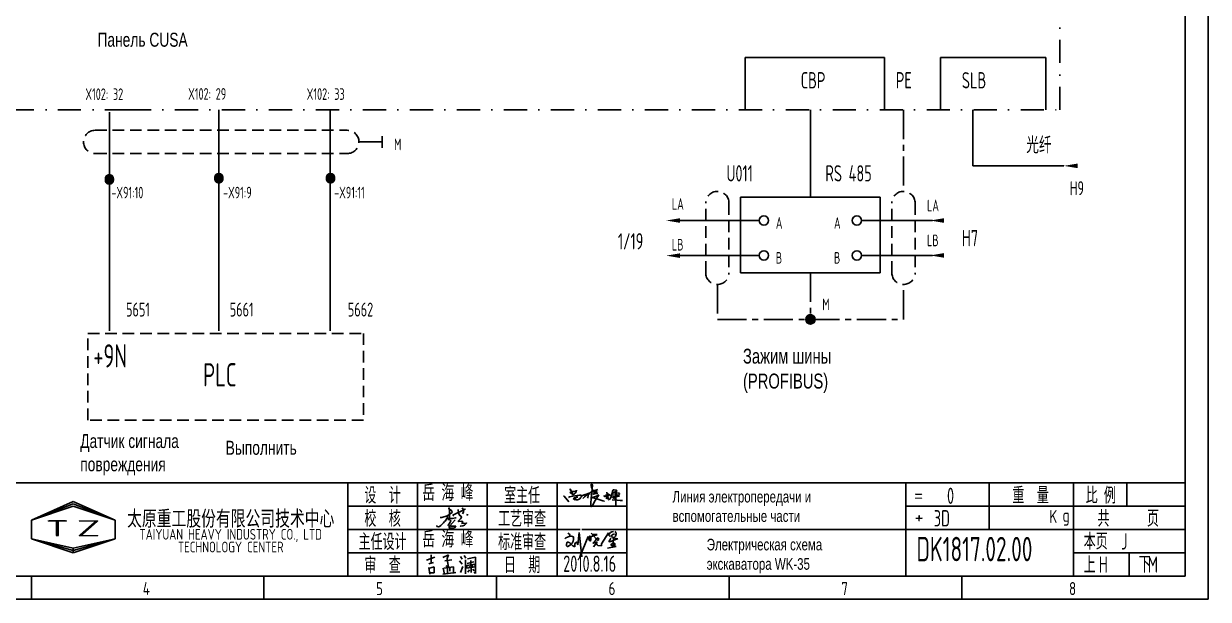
# Model space of a CAD drawing. Header units: millimetres. Extents: x 743 to 25007, y -5378 to 2245.
# Drawn here: x 4449.9 to 4704.5, y -1635.4 to -1511.7 of the extents above; entities that cross this region are included whole.
import ezdxf
from ezdxf.enums import TextEntityAlignment as Align

# ---------------------------------------------------------------- set-up
doc = ezdxf.new("R2010")
doc.units = ezdxf.units.MM
doc.header["$LTSCALE"] = 10
doc.header["$MEASUREMENT"] = 0
for name, pattern in [('CENTER2', [1, 0.625, -0.125, 0.125, -0.125]), ('DASHDOT', [1, 0.5, -0.25, 0, -0.25]), ('DASHED2', [0.375, 0.25, -0.125]), ('HIDDEN', [0.375, 0.25, -0.125])]:
    doc.linetypes.add(name, pattern=pattern)
for name, color, linetype in [('11', 3, 'Continuous'), ('CENTER', 5, 'CENTER2'), ('CONTINUOUS', 7, 'Continuous'), ('DASHED', 7, 'HIDDEN')]:
    doc.layers.add(name, color=color, linetype=linetype)
doc.styles.add('ROMAN', font='ROMANC.shx', dxfattribs={"width": 0.7, "height": 0.7})
doc.styles.get("Standard").update_dxf_attribs({"font": 'isocp', "width": 0.707, "bigfont": 'intecad.shx'})

# ---------------------------------------------------------------- blocks, each defined once
blk = doc.blocks.new('A$C5BE500A0')
for p, q in [((15.3, 41.2), (22.2, 26.1)), ((15.3, 40.1), (15.3, 41.2)), ((15.4, 37.7), (15.3, 40.1)), ((15.4, 32.4), (21, 34.6)), ((15.5, 31.8), (15.4, 32.4)), ((19.1, 30.1), (15.5, 31.8)), ((22.2, 26.1), (19.1, 30.1)), ((21, 34.6), (24.5, 35.1)), ((23.3, 27.9), (23.1, 27.8)), ((25.3, 29.5), (23.3, 27.9)), ((24.5, 35.1), (28.2, 35.6)), ((26.8, 30.7), (25.3, 29.5)), ((29.4, 34), (26.8, 30.7)), ((28.2, 35.6), (30.2, 36.8)), ((30.2, 38), (29.4, 34)), ((30.2, 36.8), (30.2, 38)), ((44.3, 25.4), (50.6, 27.7)), ((50.6, 27.7), (56.2, 29.3)), ((54.4, 27.2), (59.1, 30.4)), ((56.2, 29.3), (60.8, 29.6)), ((56.7, 31.7), (57.4, 29.6)), ((57.4, 29.6), (57.6, 25)), ((59.1, 30.4), (64.7, 33.7)), ((60.8, 29.6), (62.2, 29.2)), ((64.4, 48.9), (64.5, 51.6)), ((65.3, 44.3), (64.4, 48.9)), ((64.5, 51.6), (65.9, 52.2)), ((67.1, 48.5), (64.5, 17.9)), ((64.7, 33.7), (72, 37.3)), ((67.5, 39.5), (65.3, 44.3)), ((65.9, 52.2), (66.5, 51.5)), ((66.5, 51.5), (67.1, 48.5)), ((70.3, 36.3), (67.5, 39.5)), ((68.3, 28.6), (72.6, 29.4)), ((69.3, 29), (68.3, 28.6)), ((72, 30.5), (69.3, 29)), ((69.9, 34.1), (69.7, 33.3)), ((69.7, 33.3), (71.9, 33.6)), ((74.6, 36.5), (69.9, 34.1)), ((73.8, 32.8), (70.3, 36.3)), ((71.9, 33.6), (75.3, 34.2)), ((72, 37.3), (77.8, 39)), ((74.8, 31.8), (72, 30.5)), ((72.6, 29.4), (78.2, 30.4)), ((77.7, 30.8), (73.8, 32.8)), ((79.7, 39.2), (74.6, 36.5)), ((76.7, 32.6), (74.8, 31.8)), ((75.3, 34.2), (77, 34.5)), ((77.7, 33.5), (76.7, 32.6)), ((77, 34.5), (78, 34.1)), ((78, 34.1), (77.7, 33.5)), ((80.1, 30.5), (77.7, 30.8)), ((77.8, 39), (79.7, 39.2)), ((78.2, 30.4), (80.1, 30.5)), ((99, 31.4), (100.1, 32)), ((100.1, 32), (101.1, 31.6)), ((102.1, 27.7), (100.7, 21.1)), ((101.1, 31.6), (102.1, 30.6)), ((102.1, 30.6), (102.1, 27.7)), ((104.2, 28.7), (108.3, 26.3)), ((110.9, 22.6), (113.3, 30.9)), ((112.9, 30.9), (112.3, 30.9)), ((117.4, 32.7), (112.9, 30.9)), ((113.3, 30.9), (114.4, 35)), ((114.4, 35), (115.4, 38.4)), ((115.4, 38.4), (118.1, 38.8)), ((116.7, 30.8), (120.9, 31.8)), ((122.1, 34.8), (117.4, 32.7)), ((118.1, 38.8), (123.3, 38.3)), ((120.9, 31.8), (124.1, 32)), ((121.7, 31.5), (122.2, 1.9)), ((123, 28.1), (121.7, 31.5)), ((124.7, 36.8), (122.1, 34.8)), ((128.2, 25.5), (123, 28.1)), ((123.3, 38.3), (124.7, 36.8)), ((124.1, 32), (129.1, 31.3)), ((130.2, 28.3), (128.1, 26.7)), ((129.1, 31.3), (130.7, 30.3)), ((130.7, 30.3), (130.2, 28.3)), ((0, 24.1), (1.5, 23.9)), ((1.5, 23.9), (12.6, 10.8)), ((11.6, 21), (13.8, 22.8)), ((13.8, 22.8), (17.9, 23.5)), ((17.9, 23.5), (26, 24.9)), ((22.6, 18.1), (23.6, 19.3)), ((23.7, 17.3), (22.6, 18.1)), ((23.6, 19.3), (25.8, 19.9)), ((26.1, 16.2), (24.9, 15)), ((25.8, 19.9), (29.2, 20.8)), ((26, 24.9), (36.8, 26.1)), ((28.4, 20), (26.1, 16.2)), ((29.4, 15.2), (28.2, 15.7)), ((29.5, 22.1), (28.4, 20)), ((29.2, 20.8), (33, 21.4)), ((32.4, 15.1), (29.4, 15.2)), ((30.2, 22.7), (29.5, 22.1)), ((31.6, 22.6), (30.2, 22.7)), ((32.8, 22.1), (31.6, 22.6)), ((35, 16.2), (32.4, 15.1)), ((33, 21.4), (32.8, 22.1)), ((37.6, 17.7), (35, 16.2)), ((36.8, 26.1), (40.9, 26)), ((39.7, 20.3), (37.6, 17.7)), ((40.8, 21.6), (39.7, 20.3)), ((40.2, 22.8), (44.3, 25.4)), ((41.7, 24.4), (40.8, 21.6)), ((40.9, 26), (41.7, 24.4)), ((44.7, 18.7), (49.1, 22.6)), ((49.1, 22.6), (54.4, 27.2)), ((56.8, 20.6), (55.9, 19.6)), ((57.6, 25), (56.8, 20.6)), ((66.6, 21), (62.5, 20.6)), ((62.5, 20.6), (75.7, 18.4)), ((64.5, 17.9), (63.3, 8.5)), ((63.3, 8.5), (63.5, 0.1)), ((63.5, 0.1), (64.3, 0)), ((64.3, 0), (67.5, 2.5)), ((69.8, 21.4), (66.6, 21)), ((67.5, 2.5), (73.8, 13.7)), ((76.7, 24.1), (69.8, 21.4)), ((73.8, 13.7), (77.7, 20)), ((75.7, 18.4), (81.9, 16.6)), ((79.9, 25.4), (76.7, 24.1)), ((77.7, 20), (81.2, 25.6)), ((82.1, 26.9), (79.9, 25.4)), ((81.2, 25.6), (82.1, 26.9)), ((81.9, 16.6), (87.3, 14.8)), ((87.3, 14.8), (91.3, 12.9)), ((91.3, 12.9), (94.8, 12.6)), ((94.5, 25.2), (94.9, 23.9)), ((94.8, 12.6), (95.8, 12.8)), ((94.9, 23.9), (95.3, 23)), ((95.3, 23), (95.8, 22.8)), ((95.8, 22.8), (97, 23.3)), ((97, 23.3), (97.8, 25.3)), ((98.5, 23.8), (97.4, 25.9)), ((97.8, 25.3), (100.8, 27)), ((101.1, 23.3), (98.5, 23.8)), ((100.7, 21.1), (99.2, 17.4)), ((99.2, 17.4), (101.9, 20.9)), ((100.8, 27), (103.5, 26.5)), ((103.3, 23.7), (101.1, 23.3)), ((101.9, 20.9), (103.1, 21.8)), ((103.1, 21.8), (103.7, 20.1)), ((104.7, 23.9), (103.3, 23.7)), ((103.5, 26.5), (104.5, 25.2)), ((103.7, 20.1), (103.9, 18.5)), ((103.9, 18.5), (105, 16.1)), ((104.5, 25.2), (104.7, 23.9)), ((105, 16.1), (106.4, 15.7)), ((106.4, 15.7), (107.7, 17.3)), ((107.7, 17.3), (110.9, 22.6)), ((108.3, 26.3), (115.7, 20.2)), ((111.7, 21.6), (125.7, 23.5)), ((115.4, 22.1), (111.7, 21.6)), ((112.9, 26.9), (127.4, 26.5)), ((124.7, 26.6), (112.9, 26.9)), ((113.4, 15.2), (124.8, 14.7)), ((122.5, 23.3), (115.4, 22.1)), ((115.7, 20.2), (118.5, 18.9)), ((118.5, 18.9), (120.8, 19.6)), ((120.8, 19.6), (121.1, 20.7)), ((126.4, 24.6), (122.5, 23.3)), ((128.1, 26.7), (124.7, 26.6)), ((124.8, 14.7), (132, 14.1)), ((125.7, 23.5), (130.1, 23.8)), ((127.4, 26.5), (126.4, 24.6)), ((130.5, 24.3), (128.2, 25.5)), ((130.1, 23.8), (130.5, 24.3)), ((132, 14.1), (137.3, 13.6))]:
    blk.add_line(p, q)
blk = doc.blocks.new('*X45')
at = {"color": 0}
for p, q in [((364, 60.08), (366, 60.08)), ((364, 60.05), (366, 60.05)), ((364, 60.03), (366, 60.03)), ((364, 60), (366, 60)), ((364, 59.98), (366, 59.98)), ((364, 59.95), (366, 59.95)), ((364, 59.92), (366, 59.92)), ((364.01, 60.15), (365.99, 60.15)), ((364.01, 60.12), (365.99, 60.12)), ((364.01, 60.1), (365.99, 60.1)), ((364.01, 59.9), (365.99, 59.9)), ((364.01, 59.88), (365.99, 59.88)), ((364.01, 59.85), (365.99, 59.85)), ((364.02, 60.2), (365.98, 60.2)), ((364.02, 60.17), (365.98, 60.17)), ((364.02, 59.83), (365.98, 59.83)), ((364.02, 59.8), (365.98, 59.8)), ((364.03, 60.25), (365.97, 60.25)), ((364.03, 60.23), (365.97, 60.23)), ((364.03, 59.78), (365.97, 59.78)), ((364.03, 59.75), (365.97, 59.75)), ((364.04, 60.28), (365.96, 60.28)), ((364.04, 59.73), (365.96, 59.73)), ((364.05, 60.33), (365.95, 60.33)), ((364.05, 60.3), (365.95, 60.3)), ((364.05, 59.7), (365.95, 59.7)), ((364.05, 59.67), (365.95, 59.67)), ((364.06, 60.35), (365.94, 60.35)), ((364.06, 59.65), (365.94, 59.65)), ((364.07, 60.38), (365.93, 60.38)), ((364.07, 59.62), (365.93, 59.62)), ((364.08, 60.4), (365.92, 60.4)), ((364.08, 59.6), (365.92, 59.6)), ((364.09, 60.42), (365.91, 60.42)), ((364.09, 59.58), (365.91, 59.58)), ((364.11, 60.45), (365.89, 60.45)), ((364.11, 59.55), (365.89, 59.55)), ((364.12, 60.48), (365.88, 60.48)), ((364.12, 59.53), (365.88, 59.53)), ((364.13, 60.5), (365.87, 60.5)), ((364.13, 59.5), (365.87, 59.5)), ((364.15, 60.53), (365.85, 60.53)), ((364.15, 59.48), (365.85, 59.48)), ((364.16, 60.55), (365.84, 60.55)), ((364.16, 59.45), (365.84, 59.45)), ((364.18, 60.58), (365.82, 60.58)), ((364.18, 59.42), (365.82, 59.42)), ((364.2, 60.6), (365.8, 60.6)), ((364.2, 59.4), (365.8, 59.4)), ((364.22, 60.62), (365.78, 60.62)), ((364.22, 59.38), (365.78, 59.38)), ((364.24, 60.65), (365.76, 60.65)), ((364.24, 59.35), (365.76, 59.35)), ((364.26, 60.67), (365.74, 60.67)), ((364.26, 59.33), (365.74, 59.33)), ((364.29, 60.7), (365.71, 60.7)), ((364.29, 59.3), (365.71, 59.3)), ((364.31, 60.73), (365.69, 60.73)), ((364.31, 59.28), (365.69, 59.28)), ((364.34, 60.75), (365.66, 60.75)), ((364.34, 59.25), (365.66, 59.25)), ((364.37, 60.78), (365.63, 60.78)), ((364.37, 59.23), (365.63, 59.23)), ((364.4, 60.8), (365.6, 60.8)), ((364.4, 59.2), (365.6, 59.2)), ((364.43, 60.83), (365.57, 60.83)), ((364.43, 59.17), (365.57, 59.17)), ((364.47, 60.85), (365.53, 60.85)), ((364.47, 59.15), (365.53, 59.15)), ((364.52, 60.88), (365.48, 60.88)), ((364.52, 59.12), (365.48, 59.12)), ((364.56, 60.9), (365.44, 60.9)), ((364.56, 59.1), (365.44, 59.1)), ((364.62, 60.92), (365.38, 60.92)), ((364.62, 59.08), (365.38, 59.08)), ((364.69, 60.95), (365.31, 60.95)), ((364.69, 59.05), (365.31, 59.05)), ((364.78, 60.98), (365.22, 60.98)), ((364.78, 59.03), (365.22, 59.03))]:
    blk.add_line(p, q, dxfattribs=at)
blk = doc.blocks.new('ARROW2')
blk.add_line((5, 0), (0, 0))
at = {"color": 3}
blk.add_solid([(4.99, 0.51), (4.99, -0.49), (7.99, 0.01)], dxfattribs=at)
blk = doc.blocks.new('*X55')
at = {"color": 0}
for p, q in [((276.5, 230.07), (278.5, 230.07)), ((276.5, 230.05), (278.5, 230.05)), ((276.5, 230.03), (278.5, 230.03)), ((276.5, 230), (278.5, 230)), ((276.5, 229.97), (278.5, 229.97)), ((276.5, 229.95), (278.5, 229.95)), ((276.5, 229.93), (278.5, 229.93)), ((276.51, 230.15), (278.49, 230.15)), ((276.51, 230.12), (278.49, 230.12)), ((276.51, 230.1), (278.49, 230.1)), ((276.51, 229.9), (278.49, 229.9)), ((276.51, 229.88), (278.49, 229.88)), ((276.51, 229.85), (278.49, 229.85)), ((276.52, 230.2), (278.48, 230.2)), ((276.52, 230.18), (278.48, 230.18)), ((276.52, 229.82), (278.48, 229.82)), ((276.52, 229.8), (278.48, 229.8)), ((276.53, 230.25), (278.47, 230.25)), ((276.53, 230.22), (278.47, 230.22)), ((276.53, 229.78), (278.47, 229.78)), ((276.53, 229.75), (278.47, 229.75)), ((276.54, 230.28), (278.46, 230.28)), ((276.54, 229.72), (278.46, 229.72)), ((276.55, 230.32), (278.45, 230.32)), ((276.55, 230.3), (278.45, 230.3)), ((276.55, 229.7), (278.45, 229.7)), ((276.55, 229.68), (278.45, 229.68)), ((276.56, 230.35), (278.44, 230.35)), ((276.56, 229.65), (278.44, 229.65)), ((276.57, 230.38), (278.43, 230.38)), ((276.57, 229.62), (278.43, 229.62)), ((276.58, 230.4), (278.42, 230.4)), ((276.58, 229.6), (278.42, 229.6)), ((276.59, 230.43), (278.41, 230.43)), ((276.59, 229.57), (278.41, 229.57)), ((276.61, 230.45), (278.39, 230.45)), ((276.61, 229.55), (278.39, 229.55)), ((276.62, 230.47), (278.38, 230.47)), ((276.62, 229.53), (278.38, 229.53)), ((276.63, 230.5), (278.37, 230.5)), ((276.63, 229.5), (278.37, 229.5)), ((276.65, 230.53), (278.35, 230.53)), ((276.65, 229.47), (278.35, 229.47)), ((276.66, 230.55), (278.34, 230.55)), ((276.66, 229.45), (278.34, 229.45)), ((276.68, 230.57), (278.32, 230.57)), ((276.68, 229.43), (278.32, 229.43)), ((276.7, 230.6), (278.3, 230.6)), ((276.7, 229.4), (278.3, 229.4)), ((276.72, 230.62), (278.28, 230.62)), ((276.72, 229.38), (278.28, 229.38)), ((276.74, 230.65), (278.26, 230.65)), ((276.74, 229.35), (278.26, 229.35)), ((276.76, 230.68), (278.24, 230.68)), ((276.76, 229.32), (278.24, 229.32)), ((276.79, 230.7), (278.21, 230.7)), ((276.79, 229.3), (278.21, 229.3)), ((276.81, 230.72), (278.19, 230.72)), ((276.81, 229.28), (278.19, 229.28)), ((276.84, 230.75), (278.16, 230.75)), ((276.84, 229.25), (278.16, 229.25)), ((276.87, 230.78), (278.13, 230.78)), ((276.87, 229.22), (278.13, 229.22)), ((276.9, 230.8), (278.1, 230.8)), ((276.9, 229.2), (278.1, 229.2)), ((276.93, 230.82), (278.07, 230.82)), ((276.97, 230.85), (278.03, 230.85)), ((277.02, 230.88), (277.98, 230.88)), ((277.06, 230.9), (277.94, 230.9)), ((277.12, 230.93), (277.88, 230.93)), ((277.19, 230.95), (277.81, 230.95)), ((277.28, 230.97), (277.72, 230.97)), ((276.93, 229.18), (278.07, 229.18)), ((276.97, 229.15), (278.03, 229.15)), ((277.02, 229.12), (277.98, 229.12)), ((277.06, 229.1), (277.94, 229.1)), ((277.12, 229.07), (277.88, 229.07)), ((277.19, 229.05), (277.81, 229.05)), ((277.28, 229.03), (277.72, 229.03))]:
    blk.add_line(p, q, dxfattribs=at)
blk = doc.blocks.new('*X54')
at = {"color": 0}
for p, q in [((276.5, 230.07), (278.5, 230.07)), ((276.5, 230.05), (278.5, 230.05)), ((276.5, 230.03), (278.5, 230.03)), ((276.5, 230), (278.5, 230)), ((276.5, 229.97), (278.5, 229.97)), ((276.5, 229.95), (278.5, 229.95)), ((276.5, 229.93), (278.5, 229.93)), ((276.51, 230.15), (278.49, 230.15)), ((276.51, 230.12), (278.49, 230.12)), ((276.51, 230.1), (278.49, 230.1)), ((276.51, 229.9), (278.49, 229.9)), ((276.51, 229.88), (278.49, 229.88)), ((276.51, 229.85), (278.49, 229.85)), ((276.52, 230.2), (278.48, 230.2)), ((276.52, 230.18), (278.48, 230.18)), ((276.52, 229.82), (278.48, 229.82)), ((276.52, 229.8), (278.48, 229.8)), ((276.53, 230.25), (278.47, 230.25)), ((276.53, 230.22), (278.47, 230.22)), ((276.53, 229.78), (278.47, 229.78)), ((276.53, 229.75), (278.47, 229.75)), ((276.54, 230.28), (278.46, 230.28)), ((276.54, 229.72), (278.46, 229.72)), ((276.55, 230.32), (278.45, 230.32)), ((276.55, 230.3), (278.45, 230.3)), ((276.55, 229.7), (278.45, 229.7)), ((276.55, 229.68), (278.45, 229.68)), ((276.56, 230.35), (278.44, 230.35)), ((276.56, 229.65), (278.44, 229.65)), ((276.57, 230.38), (278.43, 230.38)), ((276.57, 229.62), (278.43, 229.62)), ((276.58, 230.4), (278.42, 230.4)), ((276.58, 229.6), (278.42, 229.6)), ((276.59, 230.43), (278.41, 230.43)), ((276.59, 229.57), (278.41, 229.57)), ((276.61, 230.45), (278.39, 230.45)), ((276.61, 229.55), (278.39, 229.55)), ((276.62, 230.47), (278.38, 230.47)), ((276.62, 229.53), (278.38, 229.53)), ((276.63, 230.5), (278.37, 230.5)), ((276.63, 229.5), (278.37, 229.5)), ((276.65, 230.53), (278.35, 230.53)), ((276.65, 229.47), (278.35, 229.47)), ((276.66, 230.55), (278.34, 230.55)), ((276.66, 229.45), (278.34, 229.45)), ((276.68, 230.57), (278.32, 230.57)), ((276.68, 229.43), (278.32, 229.43)), ((276.7, 230.6), (278.3, 230.6)), ((276.7, 229.4), (278.3, 229.4)), ((276.72, 230.62), (278.28, 230.62)), ((276.72, 229.38), (278.28, 229.38)), ((276.74, 230.65), (278.26, 230.65)), ((276.74, 229.35), (278.26, 229.35)), ((276.76, 230.68), (278.24, 230.68)), ((276.76, 229.32), (278.24, 229.32)), ((276.79, 230.7), (278.21, 230.7)), ((276.79, 229.3), (278.21, 229.3)), ((276.81, 230.72), (278.19, 230.72)), ((276.81, 229.28), (278.19, 229.28)), ((276.84, 230.75), (278.16, 230.75)), ((276.84, 229.25), (278.16, 229.25)), ((276.87, 230.78), (278.13, 230.78)), ((276.87, 229.22), (278.13, 229.22)), ((276.9, 230.8), (278.1, 230.8)), ((276.9, 229.2), (278.1, 229.2)), ((276.93, 230.82), (278.07, 230.82)), ((276.97, 230.85), (278.03, 230.85)), ((277.02, 230.88), (277.98, 230.88)), ((277.06, 230.9), (277.94, 230.9)), ((277.12, 230.93), (277.88, 230.93)), ((277.19, 230.95), (277.81, 230.95)), ((277.28, 230.97), (277.72, 230.97)), ((276.93, 229.18), (278.07, 229.18)), ((276.97, 229.15), (278.03, 229.15)), ((277.02, 229.12), (277.98, 229.12)), ((277.06, 229.1), (277.94, 229.1)), ((277.12, 229.07), (277.88, 229.07)), ((277.19, 229.05), (277.81, 229.05)), ((277.28, 229.03), (277.72, 229.03))]:
    blk.add_line(p, q, dxfattribs=at)
blk = doc.blocks.new('lf')
for points in [[(421.5, 320.1), (421.3, 317.6), (420, 315.1), (418.6, 312.6), (416.7, 310.5), (414.9, 308.5), (411.9, 305.6), (410.1, 304.1), (408, 302.6), (406.1, 302), (403.6, 302.6), (403.6, 303.5), (403.9, 303.5)], [(409.4, 317.6), (411.9, 317.6), (420.7, 320.5), (429.4, 326.1), (429, 328.4), (426.7, 330.1), (424.2, 331.3), (423.4, 332.6), (424.4, 333.4), (425, 330.7), (425, 327.4), (425, 324.7), (424.8, 321.8), (424.8, 320.3), (424.8, 318.7), (425, 314.7), (425, 313), (424.8, 313)], [(432.1, 320.3), (430.6, 321.6), (450.9, 331.7), (450.9, 332.2)], [(439.5, 330.9), (440, 324.5), (442, 320.7)], [(441.8, 320.7), (443.7, 320.1), (444.9, 317.6), (443.1, 315.5), (439.7, 311.8), (439.8, 310.6), (445.4, 311.2), (447, 310.3), (445.6, 307.4), (453.6, 308), (450.3, 304.7), (447, 303.3), (443.7, 303.1), (442.9, 303.7)], [(446.2, 333.8), (448.1, 330.5), (448.1, 326.7), (446.6, 323.8)], [(453.4, 322.4), (454.9, 322.2), (455.7, 321.8), (456.1, 321.6), (456.3, 321.4)], [(421.3, 316.2), (424.8, 315.9), (427.1, 316), (429.8, 316), (434.8, 316.8), (436, 316.8)], [(421.9, 314.1), (423.8, 314.1), (425.4, 313.7), (426, 313), (426.9, 312), (427.1, 312), (426.5, 310.5), (426.1, 309.5), (424.2, 306.6), (423.1, 305.4), (422.1, 304.5), (423.2, 303.3), (427.3, 303.1), (429.8, 303.1), (432.3, 302.9), (435.4, 302.7), (433.1, 299.9), (424.6, 299.5), (424, 300.4), (425.6, 303.3), (434.3, 313.5)]]:
    blk.add_lwpolyline(points)

msp = doc.modelspace()

# ---------------------------------------------------------------- linework, layer by layer
at = {"linetype": 'DASHDOT'}
for p, q in [((4672.59, -1530.27), (4672.59, -1490.2)), ((4472.29, -1530.27), (4352.05, -1530.27)), ((4472.29, -1530.27), (4672.59, -1530.27))]:
    msp.add_line(p, q, dxfattribs=at)
at = {"color": 7}
for p, q in [((4653.9, -1530.27), (4653.9, -1542.28)), ((4653.9, -1542.28), (4673.47, -1542.28))]:
    msp.add_line(p, q, dxfattribs=at)
for p, q in [((4593.99, -1561.52), (4592.8, -1561.52)), ((4579.52, -1620.42), (4639.52, -1620.42)), ((4536.44, -1627.02), (4538.25, -1626.37)), ((4537.45, -1625.84), (4537.45, -1627.65)), ((4539.99, -1626.41), (4541.16, -1625.9)), ((4539.99, -1626.41), (4539.99, -1626.41)), ((4540.38, -1627.19), (4541.94, -1626.93)), ((4541.16, -1625.9), (4540.9, -1626.67)), ((4540.9, -1626.67), (4540.9, -1626.93)), ((4540.9, -1626.93), (4541.16, -1628.48)), ((4543.58, -1627.13), (4544.12, -1627.85)), ((4543.76, -1626.19), (4544.12, -1626.82)), ((4544.58, -1625.98), (4544.94, -1626.61)), ((4544.82, -1626.91), (4544.82, -1629.92)), ((4545.27, -1626.76), (4546.97, -1626.4)), ((4545.97, -1627.07), (4546.06, -1629.67)), ((4546.97, -1626.4), (4547, -1626.4)), ((4547, -1626.4), (4547, -1629.85)), ((4536.95, -1627.79), (4537.99, -1627.53)), ((4536.95, -1628.57), (4537.21, -1629.99)), ((4537.08, -1628.7), (4538.12, -1628.44)), ((4538.12, -1629.73), (4537.08, -1629.73)), ((4537.21, -1627.53), (4537.21, -1627.53)), ((4538.12, -1628.44), (4538.12, -1629.73)), ((4540, -1630.04), (4542.77, -1629.68)), ((4540.06, -1628.7), (4540.32, -1629.99)), ((4540.19, -1628.7), (4542.27, -1628.44)), ((4541.16, -1628.48), (4540.64, -1628.23)), ((4540.97, -1628.7), (4540.97, -1629.73)), ((4541.49, -1628.57), (4541.49, -1629.34)), ((4542.27, -1628.44), (4542.27, -1629.86)), ((4543.76, -1629.67), (4544.27, -1628.34)), ((4545.12, -1628.07), (4545.15, -1628.76)), ((4546.82, -1627.85), (4545.15, -1628.19)), ((4545.15, -1628.76), (4546.94, -1628.46)), ((4545.18, -1627.7), (4546.61, -1627.4)), ((4545.71, -1629.11), (4545.37, -1629.62)), ((4545.58, -1628.37), (4545.76, -1628.52)), ((4546.4, -1628.19), (4546.22, -1628.52)), ((4546.39, -1628.94), (4546.73, -1629.28)), ((4547, -1629.85), (4546.73, -1629.55)), ((4546.94, -1628.46), (4546.82, -1627.85))]:
    msp.add_line(p, q)
at = {"linetype": 'DASHED2'}
msp.add_lwpolyline([(4463.64, -1578.27), (4522.89, -1578.27), (4522.89, -1596.9), (4463.64, -1596.9)], close=True, dxfattribs=at)
at = {"color": 3}
for points in [[(4676.47, -1542.78), (4676.47, -1541.78), (4673.47, -1542.28)], [(4647.74, -1554.53), (4647.74, -1553.53), (4644.74, -1554.03)], [(4647.74, -1562.03), (4647.74, -1561.03), (4644.74, -1561.53)]]:
    msp.add_solid(points, dxfattribs=at)
at = {"layer": 'CENTER'}
for p, q in [((4638.99, -1530.27), (4638.99, -1547.77)), ((4618.99, -1565.27), (4618.99, -1575.27)), ((4598.99, -1567.77), (4598.99, -1575.27)), ((4638.99, -1575.27), (4638.99, -1567.77)), ((4598.99, -1575.27), (4638.99, -1575.27))]:
    msp.add_line(p, q, dxfattribs=at)
at = {"layer": 'CONTINUOUS', "color": 3}
for p, q in [((4704.52, -1635.42), (4704.52, -1338.42)), ((4284.52, -1635.42), (4704.52, -1635.42))]:
    msp.add_line(p, q, dxfattribs=at)
at = {"layer": 'CONTINUOUS'}
for p, q in [((4699.52, -1630.42), (4699.52, -1358.42)), ((4604.94, -1519.02), (4604.94, -1530.27)), ((4634.94, -1519.02), (4604.94, -1519.02)), ((4634.94, -1530.27), (4634.94, -1519.02)), ((4646.96, -1519.02), (4646.96, -1530.27)), ((4669.58, -1519.02), (4646.96, -1519.02)), ((4669.58, -1530.27), (4669.58, -1519.02)), ((4618.99, -1549.02), (4618.99, -1530.27)), ((4521.94, -1537.14), (4526.94, -1537.14)), ((4526.94, -1538.39), (4526.94, -1535.89)), ((4526.94, -1537.14), (4526.94, -1538.39)), ((4603.99, -1549.02), (4603.99, -1565.27)), ((4603.99, -1549.02), (4633.99, -1549.02)), ((4633.99, -1565.27), (4633.99, -1549.02)), ((4607.99, -1554.02), (4595.98, -1554.02)), ((4629.99, -1554.02), (4645.24, -1554.02)), ((4607.99, -1561.52), (4593.99, -1561.52)), ((4629.99, -1561.52), (4645.24, -1561.52)), ((4603.99, -1565.27), (4633.99, -1565.27)), ((4687.02, -1610.42), (4687.02, -1615.42)), ((4566.44, -1622.19), (4566.8, -1622.04)), ((4566.44, -1622.19), (4566.8, -1622.04)), ((4566.44, -1622.19), (4566.8, -1622.04)), ((4566.44, -1622.19), (4566.8, -1622.04)), ((4566.8, -1622.04), (4567.15, -1621.94)), ((4566.8, -1622.04), (4567.15, -1621.94)), ((4566.8, -1622.04), (4567.15, -1621.94)), ((4566.8, -1622.04), (4567.15, -1621.94)), ((4566.85, -1621.23), (4567.2, -1621.43)), ((4566.85, -1621.23), (4567.2, -1621.43)), ((4566.85, -1621.23), (4567.2, -1621.43)), ((4566.85, -1621.23), (4567.2, -1621.43)), ((4567.15, -1621.94), (4567.66, -1621.89)), ((4567.15, -1621.94), (4567.66, -1621.89)), ((4567.15, -1621.94), (4567.66, -1621.89)), ((4567.15, -1621.94), (4567.66, -1621.89)), ((4567.2, -1621.43), (4567.26, -1621.58)), ((4567.2, -1621.43), (4567.26, -1621.58)), ((4567.2, -1621.43), (4567.26, -1621.58)), ((4567.2, -1621.43), (4567.26, -1621.58)), ((4567.26, -1621.58), (4567.26, -1621.89)), ((4567.26, -1621.58), (4567.26, -1621.89)), ((4567.26, -1621.58), (4567.26, -1621.89)), ((4567.26, -1621.58), (4567.26, -1621.89)), ((4567.66, -1621.89), (4568.07, -1621.99)), ((4567.66, -1621.89), (4568.07, -1621.99)), ((4567.66, -1621.89), (4568.07, -1621.99)), ((4567.66, -1621.89), (4568.07, -1621.99)), ((4568.07, -1621.99), (4568.07, -1622.19)), ((4568.07, -1621.99), (4568.07, -1622.19)), ((4568.07, -1621.99), (4568.07, -1622.19)), ((4568.07, -1621.99), (4568.07, -1622.19)), ((4568.99, -1623.72), (4569.25, -1621.07)), ((4568.99, -1623.72), (4569.25, -1621.07)), ((4568.99, -1623.72), (4569.25, -1621.07)), ((4568.99, -1623.72), (4569.25, -1621.07)), ((4569.25, -1621.07), (4569.86, -1626.27)), ((4569.25, -1621.07), (4569.86, -1626.27)), ((4569.25, -1621.07), (4569.86, -1626.27)), ((4569.25, -1621.07), (4569.86, -1626.27)), ((4569.4, -1626.32), (4571.19, -1621.91)), ((4569.4, -1626.32), (4571.19, -1621.91)), ((4569.4, -1626.32), (4571.19, -1621.91)), ((4569.4, -1626.32), (4571.19, -1621.91)), ((4571.23, -1621.99), (4571.34, -1622.46)), ((4571.23, -1621.99), (4571.34, -1622.46)), ((4571.23, -1621.99), (4571.34, -1622.46)), ((4571.23, -1621.99), (4571.34, -1622.46)), ((4571.34, -1621.99), (4571.49, -1621.88)), ((4571.34, -1621.99), (4571.49, -1621.88)), ((4571.34, -1621.99), (4571.49, -1621.88)), ((4571.34, -1621.99), (4571.49, -1621.88)), ((4571.45, -1622.79), (4571.34, -1621.99)), ((4571.45, -1622.79), (4571.34, -1621.99)), ((4571.45, -1622.79), (4571.34, -1621.99)), ((4571.45, -1622.79), (4571.34, -1621.99)), ((4571.49, -1621.88), (4571.64, -1621.88)), ((4571.49, -1621.88), (4571.64, -1621.88)), ((4571.49, -1621.88), (4571.64, -1621.88)), ((4571.49, -1621.88), (4571.64, -1621.88)), ((4571.64, -1621.88), (4571.78, -1622.21)), ((4571.64, -1621.88), (4571.78, -1622.21)), ((4571.64, -1621.88), (4571.78, -1622.21)), ((4571.64, -1621.88), (4571.78, -1622.21)), ((4571.67, -1622.13), (4571.93, -1621.95)), ((4571.67, -1622.13), (4571.93, -1621.95)), ((4571.67, -1622.13), (4571.93, -1621.95)), ((4571.67, -1622.13), (4571.93, -1621.95)), ((4571.89, -1621.22), (4573.03, -1622.5)), ((4572.08, -1621.44), (4571.89, -1621.22)), ((4571.89, -1621.22), (4573.03, -1622.5)), ((4572.08, -1621.44), (4571.89, -1621.22)), ((4571.89, -1621.22), (4573.03, -1622.5)), ((4572.08, -1621.44), (4571.89, -1621.22)), ((4571.89, -1621.22), (4573.03, -1622.5)), ((4572.08, -1621.44), (4571.89, -1621.22)), ((4571.93, -1621.95), (4572.33, -1621.77)), ((4571.93, -1621.95), (4572.33, -1621.77)), ((4571.93, -1621.95), (4572.33, -1621.77)), ((4571.93, -1621.95), (4572.33, -1621.77)), ((4573.18, -1621.51), (4572.08, -1621.44)), ((4573.18, -1621.51), (4572.08, -1621.44)), ((4573.18, -1621.51), (4572.08, -1621.44)), ((4573.18, -1621.51), (4572.08, -1621.44)), ((4572.33, -1621.77), (4572.85, -1621.62)), ((4572.33, -1621.77), (4572.85, -1621.62)), ((4572.33, -1621.77), (4572.85, -1621.62)), ((4572.33, -1621.77), (4572.85, -1621.62)), ((4572.85, -1621.62), (4573.18, -1621.51)), ((4572.85, -1621.62), (4573.18, -1621.51)), ((4572.85, -1621.62), (4573.18, -1621.51)), ((4572.85, -1621.62), (4573.18, -1621.51)), ((4574.05, -1623.51), (4575.56, -1621.13)), ((4574.05, -1623.51), (4575.56, -1621.13)), ((4574.05, -1623.51), (4575.56, -1621.13)), ((4574.05, -1623.51), (4575.56, -1621.13)), ((4575.55, -1621.2), (4575.68, -1621.63)), ((4575.55, -1621.2), (4575.68, -1621.63)), ((4575.55, -1621.2), (4575.68, -1621.63)), ((4575.55, -1621.2), (4575.68, -1621.63)), ((4575.64, -1621.47), (4576, -1621.04)), ((4575.64, -1621.47), (4576, -1621.04)), ((4575.64, -1621.47), (4576, -1621.04)), ((4575.64, -1621.47), (4576, -1621.04)), ((4575.68, -1621.63), (4575.91, -1621.89)), ((4575.68, -1621.63), (4575.91, -1621.89)), ((4575.68, -1621.63), (4575.91, -1621.89)), ((4575.68, -1621.63), (4575.91, -1621.89)), ((4575.91, -1621.89), (4576.04, -1621.92)), ((4575.91, -1621.89), (4576.04, -1621.92)), ((4575.91, -1621.89), (4576.04, -1621.92)), ((4575.91, -1621.89), (4576.04, -1621.92)), ((4576, -1621.04), (4576.3, -1620.94)), ((4576, -1621.04), (4576.3, -1620.94)), ((4576, -1621.04), (4576.3, -1620.94)), ((4576, -1621.04), (4576.3, -1620.94)), ((4576.23, -1621.89), (4576.3, -1621.66)), ((4576.23, -1621.89), (4576.3, -1621.66)), ((4576.23, -1621.89), (4576.3, -1621.66)), ((4576.23, -1621.89), (4576.3, -1621.66)), ((4576.43, -1622.12), (4576.23, -1621.89)), ((4576.43, -1622.12), (4576.23, -1621.89)), ((4576.43, -1622.12), (4576.23, -1621.89)), ((4576.43, -1622.12), (4576.23, -1621.89)), ((4576.3, -1620.94), (4576.69, -1620.85)), ((4576.3, -1620.94), (4576.69, -1620.85)), ((4576.3, -1620.94), (4576.69, -1620.85)), ((4576.3, -1620.94), (4576.69, -1620.85)), ((4576.3, -1621.66), (4576.49, -1621.5)), ((4576.3, -1621.66), (4576.49, -1621.5)), ((4576.3, -1621.66), (4576.49, -1621.5)), ((4576.3, -1621.66), (4576.49, -1621.5)), ((4576.85, -1622.09), (4576.43, -1622.12)), ((4576.85, -1622.09), (4576.43, -1622.12)), ((4576.85, -1622.09), (4576.43, -1622.12)), ((4576.85, -1622.09), (4576.43, -1622.12)), ((4576.49, -1621.5), (4576.75, -1621.43)), ((4576.49, -1621.5), (4576.75, -1621.43)), ((4576.49, -1621.5), (4576.75, -1621.43)), ((4576.49, -1621.5), (4576.75, -1621.43)), ((4576.75, -1621.43), (4576.85, -1621.4)), ((4576.75, -1621.43), (4576.85, -1621.4)), ((4576.75, -1621.43), (4576.85, -1621.4)), ((4576.75, -1621.43), (4576.85, -1621.4)), ((4577.11, -1621.82), (4576.85, -1622.09)), ((4577.11, -1621.82), (4576.85, -1622.09)), ((4577.11, -1621.82), (4576.85, -1622.09)), ((4577.11, -1621.82), (4576.85, -1622.09)), ((4576.95, -1620.85), (4577.18, -1620.98)), ((4576.95, -1620.85), (4577.18, -1620.98)), ((4576.95, -1620.85), (4577.18, -1620.98)), ((4576.95, -1620.85), (4577.18, -1620.98)), ((4577.21, -1621.37), (4577.11, -1621.82)), ((4577.21, -1621.37), (4577.11, -1621.82)), ((4577.21, -1621.37), (4577.11, -1621.82)), ((4577.21, -1621.37), (4577.11, -1621.82)), ((4577.18, -1620.98), (4577.21, -1621.37)), ((4577.18, -1620.98), (4577.21, -1621.37)), ((4577.18, -1620.98), (4577.21, -1621.37)), ((4577.18, -1620.98), (4577.21, -1621.37)), ((4566.18, -1622.4), (4566.44, -1622.19)), ((4566.18, -1622.4), (4566.44, -1622.19)), ((4566.18, -1622.4), (4566.44, -1622.19)), ((4566.18, -1622.4), (4566.44, -1622.19)), ((4566.54, -1623.62), (4566.64, -1623.26)), ((4566.54, -1623.62), (4566.64, -1623.26)), ((4566.54, -1623.62), (4566.64, -1623.26)), ((4566.54, -1623.62), (4566.64, -1623.26)), ((4566.54, -1623.93), (4566.54, -1623.62)), ((4566.54, -1623.93), (4566.54, -1623.62)), ((4566.54, -1623.93), (4566.54, -1623.62)), ((4566.54, -1623.93), (4566.54, -1623.62)), ((4566.8, -1624.18), (4566.54, -1623.93)), ((4566.8, -1624.18), (4566.54, -1623.93)), ((4566.8, -1624.18), (4566.54, -1623.93)), ((4566.8, -1624.18), (4566.54, -1623.93)), ((4566.64, -1623.26), (4566.69, -1623.11)), ((4566.64, -1623.26), (4566.69, -1623.11)), ((4566.64, -1623.26), (4566.69, -1623.11)), ((4566.64, -1623.26), (4566.69, -1623.11)), ((4566.69, -1623.11), (4566.9, -1623.16)), ((4566.69, -1623.11), (4566.9, -1623.16)), ((4566.69, -1623.11), (4566.9, -1623.16)), ((4566.69, -1623.11), (4566.9, -1623.16)), ((4567.46, -1623.62), (4566.8, -1624.18)), ((4567.46, -1623.62), (4566.8, -1624.18)), ((4567.46, -1623.62), (4566.8, -1624.18)), ((4567.46, -1623.62), (4566.8, -1624.18)), ((4566.9, -1623.16), (4567.26, -1623.32)), ((4566.9, -1623.16), (4567.26, -1623.32)), ((4566.9, -1623.16), (4567.26, -1623.32)), ((4566.9, -1623.16), (4567.26, -1623.32)), ((4567.26, -1623.32), (4567.61, -1623.67)), ((4567.26, -1623.32), (4567.61, -1623.67)), ((4567.26, -1623.32), (4567.61, -1623.67)), ((4567.26, -1623.32), (4567.61, -1623.67)), ((4567.77, -1623.37), (4567.46, -1623.62)), ((4567.77, -1623.37), (4567.46, -1623.62)), ((4567.77, -1623.37), (4567.46, -1623.62)), ((4567.77, -1623.37), (4567.46, -1623.62)), ((4567.61, -1623.67), (4567.92, -1623.93)), ((4567.61, -1623.67), (4567.92, -1623.93)), ((4567.61, -1623.67), (4567.92, -1623.93)), ((4567.61, -1623.67), (4567.92, -1623.93)), ((4567.97, -1622.96), (4567.77, -1623.37)), ((4567.97, -1622.96), (4567.77, -1623.37)), ((4567.97, -1622.96), (4567.77, -1623.37)), ((4567.97, -1622.96), (4567.77, -1623.37)), ((4567.92, -1623.93), (4568.07, -1624.03)), ((4567.92, -1623.93), (4568.07, -1624.03)), ((4567.92, -1623.93), (4568.07, -1624.03)), ((4567.92, -1623.93), (4568.07, -1624.03)), ((4568.07, -1622.6), (4567.97, -1622.96)), ((4568.07, -1622.6), (4567.97, -1622.96)), ((4568.07, -1622.6), (4567.97, -1622.96)), ((4568.07, -1622.6), (4567.97, -1622.96)), ((4568.07, -1622.19), (4568.07, -1622.6)), ((4568.07, -1622.19), (4568.07, -1622.6)), ((4568.07, -1622.19), (4568.07, -1622.6)), ((4568.07, -1622.19), (4568.07, -1622.6)), ((4568.07, -1624.03), (4568.38, -1624.13)), ((4568.07, -1624.03), (4568.38, -1624.13)), ((4568.07, -1624.03), (4568.38, -1624.13)), ((4568.07, -1624.03), (4568.38, -1624.13)), ((4568.38, -1623.52), (4568.53, -1623.26)), ((4568.38, -1623.52), (4568.53, -1623.26)), ((4568.38, -1623.52), (4568.53, -1623.26)), ((4568.38, -1623.52), (4568.53, -1623.26)), ((4568.38, -1624.13), (4568.38, -1623.52)), ((4568.38, -1624.13), (4568.38, -1623.52)), ((4568.38, -1624.13), (4568.38, -1623.52)), ((4568.38, -1624.13), (4568.38, -1623.52)), ((4568.53, -1623.26), (4568.74, -1623.06)), ((4568.53, -1623.26), (4568.74, -1623.06)), ((4568.53, -1623.26), (4568.74, -1623.06)), ((4568.53, -1623.26), (4568.74, -1623.06)), ((4568.74, -1623.06), (4568.79, -1623.16)), ((4568.74, -1623.06), (4568.79, -1623.16)), ((4568.74, -1623.06), (4568.79, -1623.16)), ((4568.74, -1623.06), (4568.79, -1623.16)), ((4568.79, -1623.16), (4568.94, -1623.52)), ((4568.79, -1623.16), (4568.94, -1623.52)), ((4568.79, -1623.16), (4568.94, -1623.52)), ((4568.79, -1623.16), (4568.94, -1623.52)), ((4568.94, -1623.52), (4568.94, -1623.62)), ((4568.94, -1623.52), (4568.94, -1623.62)), ((4568.94, -1623.52), (4568.94, -1623.62)), ((4568.94, -1623.52), (4568.94, -1623.62)), ((4568.94, -1623.62), (4568.99, -1623.72)), ((4568.94, -1623.62), (4568.99, -1623.72)), ((4568.94, -1623.62), (4568.99, -1623.72)), ((4568.94, -1623.62), (4568.99, -1623.72)), ((4571.34, -1622.46), (4571.45, -1622.79)), ((4571.34, -1622.46), (4571.45, -1622.79)), ((4571.34, -1622.46), (4571.45, -1622.79)), ((4571.34, -1622.46), (4571.45, -1622.79)), ((4571.56, -1622.57), (4571.6, -1622.32)), ((4571.56, -1622.57), (4571.6, -1622.32)), ((4571.56, -1622.57), (4571.6, -1622.32)), ((4571.56, -1622.57), (4571.6, -1622.32)), ((4571.6, -1622.83), (4571.56, -1622.57)), ((4571.6, -1622.83), (4571.56, -1622.57)), ((4571.6, -1622.83), (4571.56, -1622.57)), ((4571.6, -1622.83), (4571.56, -1622.57)), ((4571.6, -1622.32), (4571.67, -1622.13)), ((4571.6, -1622.32), (4571.67, -1622.13)), ((4571.6, -1622.32), (4571.67, -1622.13)), ((4571.6, -1622.32), (4571.67, -1622.13)), ((4571.71, -1622.9), (4571.6, -1622.83)), ((4571.71, -1622.9), (4571.6, -1622.83)), ((4571.71, -1622.9), (4571.6, -1622.83)), ((4571.71, -1622.9), (4571.6, -1622.83)), ((4571.78, -1622.57), (4571.71, -1622.9)), ((4571.78, -1622.57), (4571.71, -1622.9)), ((4571.78, -1622.57), (4571.71, -1622.9)), ((4571.78, -1622.57), (4571.71, -1622.9)), ((4571.78, -1622.21), (4571.78, -1622.57)), ((4571.78, -1622.21), (4571.78, -1622.57)), ((4571.78, -1622.21), (4571.78, -1622.57)), ((4571.78, -1622.21), (4571.78, -1622.57)), ((4572.41, -1623.16), (4572.19, -1623.38)), ((4572.41, -1623.16), (4572.19, -1623.38)), ((4572.41, -1623.16), (4572.19, -1623.38)), ((4572.41, -1623.16), (4572.19, -1623.38)), ((4572.19, -1623.38), (4572.3, -1623.34)), ((4572.19, -1623.38), (4572.3, -1623.34)), ((4572.19, -1623.38), (4572.3, -1623.34)), ((4572.19, -1623.38), (4572.3, -1623.34)), ((4572.3, -1623.34), (4573, -1623.12)), ((4572.3, -1623.34), (4573, -1623.12)), ((4572.3, -1623.34), (4573, -1623.12)), ((4572.3, -1623.34), (4573, -1623.12)), ((4572.37, -1624.15), (4572.96, -1623.45)), ((4572.37, -1624.15), (4572.96, -1623.45)), ((4572.37, -1624.15), (4572.96, -1623.45)), ((4572.37, -1624.15), (4572.96, -1623.45)), ((4572.81, -1623.6), (4572.37, -1624.15)), ((4572.81, -1623.6), (4572.37, -1624.15)), ((4572.81, -1623.6), (4572.37, -1624.15)), ((4572.81, -1623.6), (4572.37, -1624.15)), ((4572.7, -1622.87), (4572.41, -1623.16)), ((4572.7, -1622.87), (4572.41, -1623.16)), ((4572.7, -1622.87), (4572.41, -1623.16)), ((4572.7, -1622.87), (4572.41, -1623.16)), ((4573.14, -1622.32), (4572.7, -1622.87)), ((4573.14, -1622.32), (4572.7, -1622.87)), ((4573.14, -1622.32), (4572.7, -1622.87)), ((4573.14, -1622.32), (4572.7, -1622.87)), ((4573.18, -1623.16), (4572.81, -1623.6)), ((4573.18, -1623.16), (4572.81, -1623.6)), ((4573.18, -1623.16), (4572.81, -1623.6)), ((4573.18, -1623.16), (4572.81, -1623.6)), ((4572.96, -1623.45), (4573.03, -1623.45)), ((4572.96, -1623.45), (4573.03, -1623.45)), ((4572.96, -1623.45), (4573.03, -1623.45)), ((4572.96, -1623.45), (4573.03, -1623.45)), ((4573, -1623.12), (4573.14, -1623.16)), ((4573, -1623.12), (4573.14, -1623.16)), ((4573, -1623.12), (4573.14, -1623.16)), ((4573, -1623.12), (4573.14, -1623.16)), ((4573.03, -1622.5), (4573.36, -1622.76)), ((4573.03, -1622.5), (4573.36, -1622.76)), ((4573.03, -1622.5), (4573.36, -1622.76)), ((4573.03, -1622.5), (4573.36, -1622.76)), ((4573.03, -1623.45), (4573.14, -1623.71)), ((4573.03, -1623.45), (4573.14, -1623.71)), ((4573.03, -1623.45), (4573.14, -1623.71)), ((4573.03, -1623.45), (4573.14, -1623.71)), ((4573.4, -1622.24), (4573.14, -1622.32)), ((4573.4, -1622.24), (4573.14, -1622.32)), ((4573.4, -1622.24), (4573.14, -1622.32)), ((4573.4, -1622.24), (4573.14, -1622.32)), ((4573.14, -1623.16), (4573.18, -1623.16)), ((4573.14, -1623.16), (4573.18, -1623.16)), ((4573.14, -1623.16), (4573.18, -1623.16)), ((4573.14, -1623.16), (4573.18, -1623.16)), ((4573.14, -1623.71), (4573.33, -1623.86)), ((4573.14, -1623.71), (4573.33, -1623.86)), ((4573.14, -1623.71), (4573.33, -1623.86)), ((4573.14, -1623.71), (4573.33, -1623.86)), ((4573.33, -1623.86), (4574.1, -1623.93)), ((4573.33, -1623.86), (4574.1, -1623.93)), ((4573.33, -1623.86), (4574.1, -1623.93)), ((4573.33, -1623.86), (4574.1, -1623.93)), ((4573.36, -1622.76), (4573.51, -1622.5)), ((4573.36, -1622.76), (4573.51, -1622.5)), ((4573.36, -1622.76), (4573.51, -1622.5)), ((4573.36, -1622.76), (4573.51, -1622.5)), ((4573.51, -1622.5), (4573.4, -1622.24)), ((4573.51, -1622.5), (4573.4, -1622.24)), ((4573.51, -1622.5), (4573.4, -1622.24)), ((4573.51, -1622.5), (4573.4, -1622.24)), ((4574.11, -1623.92), (4574.05, -1623.51)), ((4574.11, -1623.92), (4574.05, -1623.51)), ((4574.11, -1623.92), (4574.05, -1623.51)), ((4574.11, -1623.92), (4574.05, -1623.51)), ((4575.38, -1624.43), (4577.24, -1624.04)), ((4575.38, -1624.43), (4577.24, -1624.04)), ((4575.38, -1624.43), (4577.24, -1624.04)), ((4575.38, -1624.43), (4577.24, -1624.04)), ((4576.72, -1624.14), (4575.38, -1624.43)), ((4576.72, -1624.14), (4575.38, -1624.43)), ((4576.72, -1624.14), (4575.38, -1624.43)), ((4576.72, -1624.14), (4575.38, -1624.43)), ((4575.84, -1622.74), (4575.64, -1623.03)), ((4575.84, -1622.74), (4575.64, -1623.03)), ((4575.84, -1622.74), (4575.64, -1623.03)), ((4575.84, -1622.74), (4575.64, -1623.03)), ((4575.64, -1623.03), (4575.74, -1623.1)), ((4575.64, -1623.03), (4575.74, -1623.1)), ((4575.64, -1623.03), (4575.74, -1623.1)), ((4575.64, -1623.03), (4575.74, -1623.1)), ((4575.74, -1623.1), (4576.1, -1623.03)), ((4575.74, -1623.1), (4576.1, -1623.03)), ((4575.74, -1623.1), (4576.1, -1623.03)), ((4575.74, -1623.1), (4576.1, -1623.03)), ((4576, -1622.41), (4575.84, -1622.74)), ((4576, -1622.41), (4575.84, -1622.74)), ((4576, -1622.41), (4575.84, -1622.74)), ((4576, -1622.41), (4575.84, -1622.74)), ((4576.1, -1622.28), (4576, -1622.41)), ((4576.1, -1622.28), (4576, -1622.41)), ((4576.1, -1622.28), (4576, -1622.41)), ((4576.1, -1622.28), (4576, -1622.41)), ((4576.07, -1623.78), (4576.3, -1623.49)), ((4576.07, -1623.78), (4576.3, -1623.49)), ((4576.07, -1623.78), (4576.3, -1623.49)), ((4576.07, -1623.78), (4576.3, -1623.49)), ((4576.59, -1624.01), (4576.07, -1623.78)), ((4576.59, -1624.01), (4576.07, -1623.78)), ((4576.59, -1624.01), (4576.07, -1623.78)), ((4576.59, -1624.01), (4576.07, -1623.78)), ((4576.1, -1623.03), (4576.62, -1622.77)), ((4576.1, -1623.03), (4576.62, -1622.77)), ((4576.1, -1623.03), (4576.62, -1622.77)), ((4576.1, -1623.03), (4576.62, -1622.77)), ((4576.3, -1623.49), (4576.79, -1623.29)), ((4576.3, -1623.49), (4576.79, -1623.29)), ((4576.3, -1623.49), (4576.79, -1623.29)), ((4576.3, -1623.49), (4576.79, -1623.29)), ((4576.62, -1623.55), (4576.59, -1624.01)), ((4576.62, -1623.55), (4576.59, -1624.01)), ((4576.62, -1623.55), (4576.59, -1624.01)), ((4576.62, -1623.55), (4576.59, -1624.01)), ((4576.62, -1622.22), (4576.66, -1622.57)), ((4577.6, -1622.41), (4576.62, -1622.22)), ((4576.62, -1622.22), (4576.66, -1622.57)), ((4577.6, -1622.41), (4576.62, -1622.22)), ((4576.62, -1622.22), (4576.66, -1622.57)), ((4577.6, -1622.41), (4576.62, -1622.22)), ((4576.62, -1622.22), (4576.66, -1622.57)), ((4577.6, -1622.41), (4576.62, -1622.22)), ((4576.62, -1622.77), (4577.08, -1622.57)), ((4576.66, -1622.57), (4576.62, -1623.06)), ((4576.62, -1622.77), (4577.08, -1622.57)), ((4576.66, -1622.57), (4576.62, -1623.06)), ((4576.62, -1622.77), (4577.08, -1622.57)), ((4576.66, -1622.57), (4576.62, -1623.06)), ((4576.62, -1622.77), (4577.08, -1622.57)), ((4576.66, -1622.57), (4576.62, -1623.06)), ((4576.62, -1623.06), (4576.62, -1623.55)), ((4576.62, -1623.06), (4576.62, -1623.55)), ((4576.62, -1623.06), (4576.62, -1623.55)), ((4576.62, -1623.06), (4576.62, -1623.55)), ((4576.95, -1623.91), (4576.72, -1624.14)), ((4576.95, -1623.91), (4576.72, -1624.14)), ((4576.95, -1623.91), (4576.72, -1624.14)), ((4576.95, -1623.91), (4576.72, -1624.14)), ((4576.79, -1623.29), (4576.98, -1623.42)), ((4576.79, -1623.29), (4576.98, -1623.42)), ((4576.79, -1623.29), (4576.98, -1623.42)), ((4576.79, -1623.29), (4576.98, -1623.42)), ((4576.98, -1623.42), (4576.95, -1623.91)), ((4576.98, -1623.42), (4576.95, -1623.91)), ((4576.98, -1623.42), (4576.95, -1623.91)), ((4576.98, -1623.42), (4576.95, -1623.91)), ((4577.08, -1622.57), (4577.6, -1622.41)), ((4577.08, -1622.57), (4577.6, -1622.41)), ((4577.08, -1622.57), (4577.6, -1622.41)), ((4577.08, -1622.57), (4577.6, -1622.41)), ((4687.52, -1630.42), (4687.52, -1625.42)), ((4304.52, -1630.42), (4699.52, -1630.42)), ((4501.52, -1635.42), (4501.52, -1630.42)), ((4519.52, -1630.42), (4579.52, -1630.42))]:
    msp.add_line(p, q, dxfattribs=at)
at = {"layer": 'CONTINUOUS', "color": 0}
for p, q in [((4491.81, -1577.73), (4491.81, -1530.27)), ((4515.77, -1577.73), (4515.77, -1530.27)), ((4468.29, -1577.73), (4468.29, -1530.77))]:
    msp.add_line(p, q, dxfattribs=at)
at = {"layer": 'CONTINUOUS', "linetype": 'Continuous'}
for p, q in [((4304.52, -1610.42), (4699.52, -1610.42)), ((4519.52, -1630.42), (4519.52, -1610.42)), ((4534.52, -1610.42), (4534.52, -1630.42)), ((4549.52, -1610.42), (4549.52, -1630.42)), ((4564.52, -1610.42), (4564.52, -1630.42)), ((4579.52, -1610.42), (4579.52, -1630.42)), ((4639.52, -1630.42), (4639.52, -1610.42)), ((4657.42, -1610.42), (4657.42, -1620.42)), ((4675.52, -1610.42), (4675.52, -1630.42)), ((4460.52, -1614.42), (4451.52, -1618.42)), ((4469.52, -1618.42), (4460.52, -1614.42)), ((4460.52, -1614.92), (4451.52, -1618.42)), ((4451.52, -1618.42), (4460.52, -1615.42)), ((4469.52, -1618.42), (4460.52, -1614.92)), ((4460.52, -1615.42), (4469.52, -1618.42)), ((4519.52, -1615.42), (4569.52, -1615.42)), ((4569.52, -1615.42), (4579.52, -1615.42)), ((4569.52, -1615.42), (4579.52, -1615.42)), ((4639.52, -1615.42), (4699.52, -1615.42)), ((4451.52, -1618.42), (4451.52, -1622.42)), ((4469.52, -1622.42), (4469.52, -1618.42)), ((4519.52, -1620.42), (4569.52, -1620.42)), ((4569.85, -1620.42), (4579.52, -1620.42)), ((4639.52, -1620.42), (4699.52, -1620.42)), ((4451.52, -1622.42), (4460.52, -1625.42)), ((4460.52, -1624.42), (4451.52, -1622.42)), ((4451.52, -1622.42), (4460.52, -1624.92)), ((4460.52, -1624.92), (4469.52, -1622.42)), ((4469.52, -1622.42), (4460.52, -1625.42)), ((4460.52, -1624.42), (4469.52, -1622.42)), ((4460.52, -1625.42), (4460.52, -1624.42)), ((4460.52, -1625.42), (4460.52, -1624.42)), ((4519.52, -1625.42), (4569.52, -1625.42)), ((4569.52, -1625.42), (4579.52, -1625.42)), ((4675.52, -1625.42), (4699.52, -1625.42)), ((4451.52, -1635.42), (4451.52, -1630.42)), ((4551.52, -1635.42), (4551.52, -1630.42)), ((4601.52, -1635.42), (4601.52, -1630.42)), ((4651.52, -1635.42), (4651.52, -1630.42))]:
    msp.add_line(p, q, dxfattribs=at)
at = {"layer": 'CONTINUOUS'}
for centre in [(4608.99, -1554.02), (4628.99, -1554.02), (4608.99, -1561.52), (4628.99, -1561.52), (4618.99, -1575.27)]:
    msp.add_circle(centre, 1, dxfattribs=at)
at = {"layer": 'DASHED'}
for p, q in [((4465.23, -1534.64), (4519.44, -1534.64)), ((4465.23, -1539.64), (4519.44, -1539.64)), ((4596.49, -1565.27), (4596.49, -1550.27)), ((4601.49, -1550.27), (4601.49, -1565.27)), ((4636.49, -1565.27), (4636.49, -1550.27)), ((4641.49, -1550.27), (4641.49, -1565.27))]:
    msp.add_line(p, q, dxfattribs=at)
for centre, start, end in [((4465.23, -1537.14), 90, 270), ((4519.44, -1537.14), 270, 90), ((4598.99, -1550.27), 0, 180), ((4638.99, -1550.27), 0, 180), ((4598.99, -1565.27), 180, 0), ((4638.99, -1565.27), 180, 0)]:
    msp.add_arc(centre, 2.5, start, end, dxfattribs=at)

# ---------------------------------------------------------------- block references
for name, p, xscale, yscale, zscale in [('A$C5BE500A0', (4565.93, -1615.47), 0.09216000000242275, 0.09215999999923952, 0.09216000000000003), ('lf', (4487.03, -1658.48), 0.1280000000006112, 0.1279999999999291, 0.128)]:
    msp.add_blockref(name, p, dxfattribs=dict(xscale=xscale, yscale=yscale, zscale=zscale))
at = {"layer": 'CONTINUOUS'}
for name, p in [('*X54', (4190.79, -1775.2)), ('*X55', (4214.33, -1774.93)), ('*X55', (4238.33, -1774.93)), ('*X45', (4253.99, -1635.27))]:
    msp.add_blockref(name, p, dxfattribs=at)
at = {"layer": 'CONTINUOUS', "rotation": 180}
for p in [(4595.98, -1554.02), (4595.98, -1561.56)]:
    msp.add_blockref('ARROW2', p, dxfattribs=at)

# ---------------------------------------------------------------- texts
at = {"width": 0.707}
for s, height, p in [('H9', 3, (4674.75, -1548.59)), ('     0', 3.5, (4641.28, -1614.93)), ('3D', 3.5, (4645.51, -1619.76)), ('J', 3.5, (4685.79, -1624.73)), ('H', 3.5, (4680.97, -1629.7)), ('M', 3.5, (4691.53, -1629.7))]:
    msp.add_text(s, height=height, dxfattribs=at).set_placement(p)
at = {"attachment_point": 1}
for s, insert, char_height, width in [('{\\fArial|b0|i0|c204|p34;Панель CUSA}', (4465.74, -1513.68), 3, 41.199), ('{\\fArial|b0|i0|c204|p34;\\H0.9167x;Зажим шины (PROFIBUS)}', (4604.5, -1581.57), 3.5, 28.4789), ('{\\fArial|b0|i0|c204|p34;Датчик сигнала повреждения}', (4462.03, -1599.91), 3, 25.4681), ('{\\fArial|b0|i0|c204|p34;Выполнить}', (4493.3, -1601.36), 3, 16.6263), ('岳 海 峰', (4535.55, -1610.79), 3.5, 12.9495), ('{\\fArial|b0|i0|c204|p34;Линия электропередачи и вспомогательные части\\~}', (4589.35, -1612.12), 2.5, 35.3915), ('岳 海 峰', (4535.55, -1620.79), 3.5, 12.9495), ('{\\fArial|b0|i0|c204|p34;\\C3;Электрическая схема экскаватора WK-35}', (4596.7, -1622.41), 2.5, 35.3915), ('2010.8.16', (4565.85, -1626.02), 3.5, 12.1142)]:
    msp.add_mtext(s, dxfattribs=dict(at, insert=insert, char_height=char_height, width=width))
at = {"layer": '11', "width": 0.707}
msp.add_text('DK1817.02.00', height=5.25, dxfattribs=at).set_placement((4641.8, -1627.25))
at = {"layer": 'CONTINUOUS', "width": 0.707}
for s, height, p in [('CBP', 3.5, (4616.9, -1525.64)), ('PE', 3.5, (4637.36, -1525.64)), ('SLB', 3.5, (4651.54, -1525.64)), ('M', 2.5, (4529.51, -1538.91)), ('光纤', 3.5, (4665.39, -1539.58)), ('U011', 3.5, (4600.95, -1545.64)), ('RS 485', 3.5, (4622.2, -1545.64)), ('LA', 2.5, (4589.21, -1551.72)), ('LA', 2.5, (4644.06, -1552.05)), ('A', 2.5, (4611.56, -1555.8)), ('A', 2.5, (4624.06, -1555.8)), ('1/19', 3.5, (4577.61, -1560.24)), ('LB', 2.5, (4589.21, -1560.47)), ('LB', 2.5, (4644.06, -1559.55)), ('H7', 3.5, (4651.56, -1559.55)), ('B', 2.5, (4611.56, -1563.3)), ('B', 2.5, (4624.06, -1563.3)), ('M', 2.5, (4621.56, -1573.3)), ('5651', 3, (4471.88, -1574.66)), ('5661', 3, (4494.17, -1574.66)), ('5662', 3, (4519.56, -1574.66)), ('+9N', 5, (4464.86, -1585.62)), ('PLC', 5, (4488.43, -1589.68))]:
    msp.add_text(s, height=height, dxfattribs=at).set_placement(p)
at = {"layer": 'CONTINUOUS', "color": 0, "width": 0.707}
for s, p in [('X102: 32', (4463.14, -1528.13)), ('X102: 29', (4485.23, -1528.07)), ('-X91:10', (4468.72, -1549.27)), ('-X91:9', (4492.73, -1549.27)), ('-X91:11', (4516.61, -1549.27))]:
    msp.add_text(s, height=2.5, dxfattribs=at).set_placement(p)
at = {"layer": 'CONTINUOUS', "color": 1, "width": 0.707}
msp.add_text('X102: 33', height=2.5, dxfattribs=at).set_placement((4510.71, -1528.11))
at = {"layer": 'CONTINUOUS', "width": 0.67}
for s, p in [('设  计', (4527.02, -1612.92)), ('室主任', (4557.02, -1612.92)), ('重  量', (4666.32, -1612.92)), ('比 例', (4681.42, -1612.92)), ('校  核', (4527.02, -1617.92)), ('工艺审查', (4557.02, -1617.92)), ('共      页', (4687.32, -1617.91)), ('主任设计', (4527.02, -1622.92)), ('标准审查', (4557.02, -1622.92)), ('本页', (4680.32, -1622.81)), ('审  查', (4527.02, -1627.92)), ('日  期', (4557.02, -1627.92)), ('上', (4679.02, -1627.9)), ('下', (4690.85, -1627.9))]:
    msp.add_text(s, height=3.5, dxfattribs=at).set_placement(p, align=Align.MIDDLE)
at = {"layer": 'CONTINUOUS', "linetype": 'Continuous', "style": 'ROMAN'}
for s, p in [('=', (4641.26, -1614.37)), ('+', (4641.36, -1619.11))]:
    msp.add_text(s, height=2.8, dxfattribs=at).set_placement(p)
for s, height, width, p in [('K', 2.8, 0.7, (4670.36, -1619.03)), ('g', 2.8, 0.7, (4673.19, -1618.76)), ('T', 3.5, 1.8, (4454.52, -1621.92)), ('Z', 3.5, 1.8, (4461.22, -1621.92)), ('4', 2.8, 0.7, (4475.48, -1634.48)), ('5', 2.8, 0.7, (4525.62, -1634.52)), ('6', 2.8, 0.7, (4575.6, -1634.52)), ('7', 2.8, 0.7, (4625.63, -1634.52)), ('8', 2.8, 0.7, (4674.58, -1634.52))]:
    msp.add_text(s, height=height, dxfattribs=dict(at, width=width)).set_placement(p)
at = {"layer": 'CONTINUOUS', "insert": (4494.38, -1620.86), "char_height": 3.3, "width": 50, "attachment_point": 5, "line_spacing_factor": 0.7125}
msp.add_mtext('{\\f宋体|b0|i0|c134|p2;太原重工股份有限公司技术中心\\P\\Fromans.shx;\\H0.6969x;TAIYUAN HEAVY INDUSTRY CO., LTD\\PTECHNOLOGY CENTER}', dxfattribs=at)

doc.saveas('drawing.dxf')
